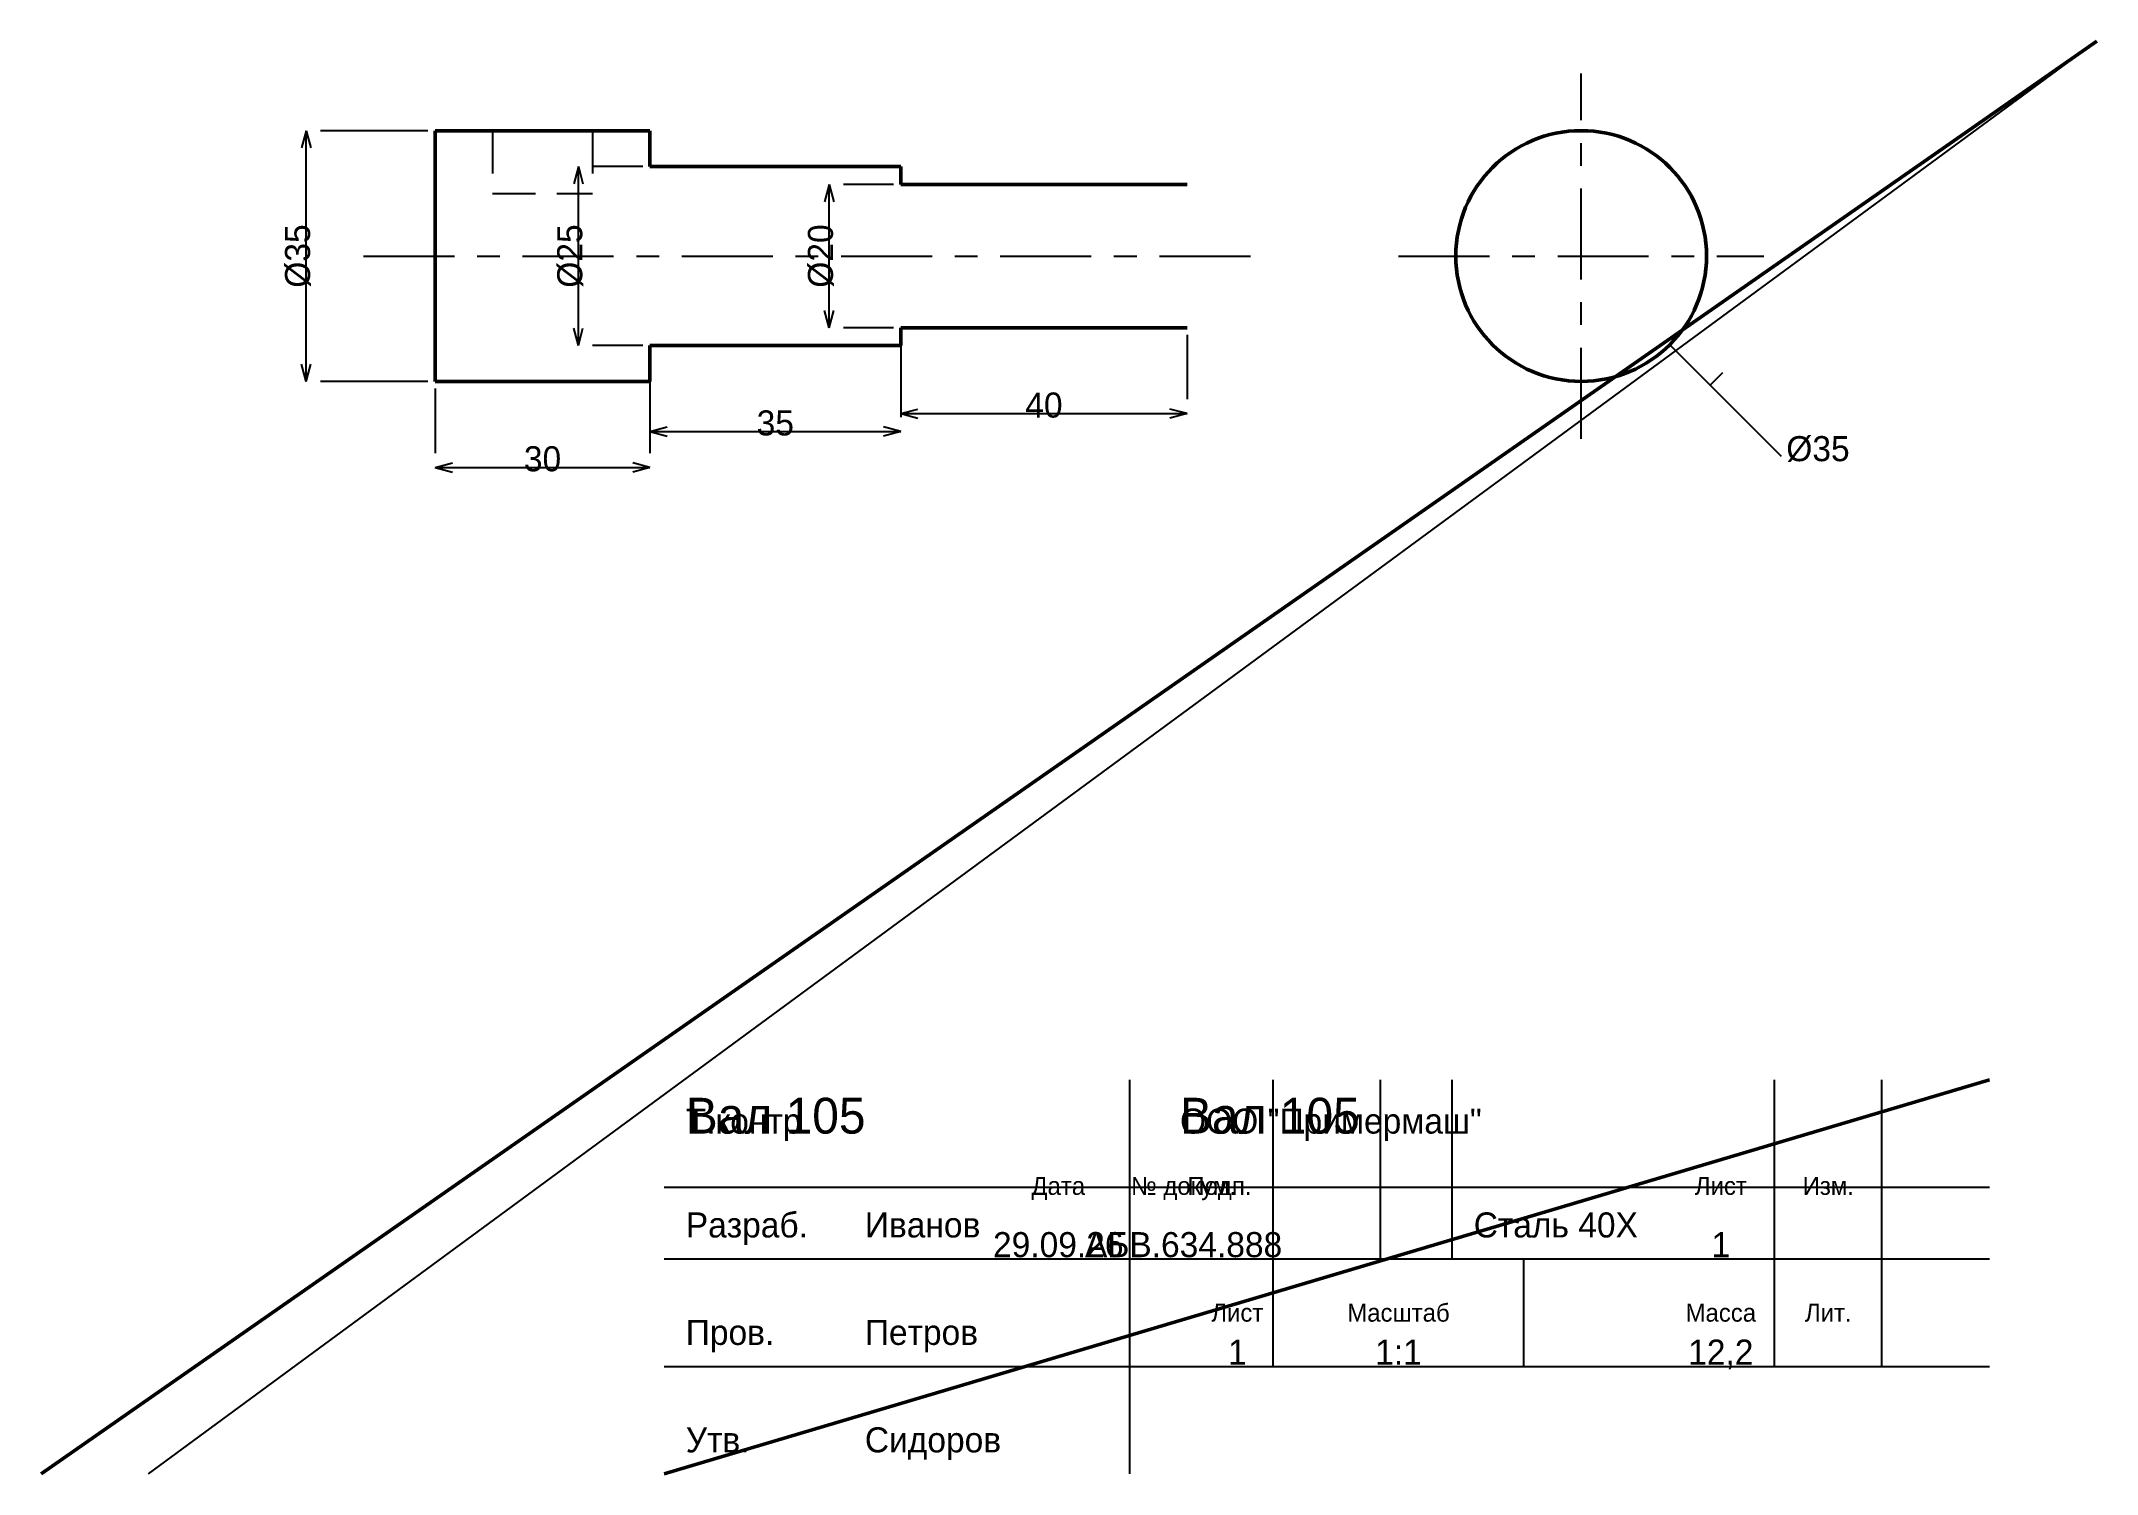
# Model space of a CAD drawing. Header units: millimetres. Extents: x 5 to 292, y 5 to 205.
import ezdxf
from ezdxf.enums import TextEntityAlignment as Align

# ---------------------------------------------------------------- set-up
doc = ezdxf.new("R2010")
doc.units = ezdxf.units.MM
doc.linetypes.add('CENTER', pattern=[22.225, 12.7, -3.175, 3.175, -3.175])
doc.linetypes.add('DASHED', pattern=[9, 6, -3])
for name, color, linetype, lineweight in [('AXIS', 7, 'CENTER', 25), ('DIMS', 7, 'CONTINUOUS', 25), ('MAIN', 7, 'CONTINUOUS', 50), ('TEXT', 7, 'CONTINUOUS', 25), ('THIN', 7, 'CONTINUOUS', 25)]:
    doc.layers.add(name, color=color, linetype=linetype, lineweight=lineweight)

msp = doc.modelspace()

# ---------------------------------------------------------------- linework, layer by layer
at = {"layer": 'AXIS', "linetype": 'CENTER', "lineweight": 25}
for p, q in [((220, 149.5), (220, 200.5)), ((50, 175), (175, 175)), ((194.5, 175), (245.5, 175))]:
    msp.add_line(p, q, dxfattribs=at)
at = {"layer": 'DIMS', "linetype": 'CONTINUOUS', "lineweight": 25}
for p, q in [((42, 192.5), (41.353, 190.085)), ((42, 157.5), (42, 192.5)), ((42, 192.5), (42.647, 190.085)), ((59, 192.5), (44, 192.5)), ((80, 187.5), (79.353, 185.085)), ((80, 162.5), (80, 187.5)), ((80, 187.5), (80.647, 185.085)), ((89, 187.5), (82, 187.5)), ((115, 185), (114.353, 182.585)), ((115, 165), (115, 185)), ((115, 185), (115.647, 182.585)), ((124, 185), (117, 185)), ((115, 165), (114.353, 167.415)), ((115, 165), (115.647, 167.415)), ((80, 162.5), (79.353, 164.915)), ((80, 162.5), (80.647, 164.915)), ((124, 165), (117, 165)), ((125, 164), (125, 155)), ((165, 164), (165, 155)), ((89, 162.5), (82, 162.5)), ((90, 161.5), (90, 152.5)), ((125, 161.5), (125, 152.5)), ((232.374, 162.626), (238.031, 156.969)), ((42, 157.5), (41.353, 159.915)), ((42, 157.5), (42.647, 159.915)), ((238.031, 156.969), (236.263, 158.737)), ((238.031, 156.969), (239.799, 158.737)), ((59, 157.5), (44, 157.5)), ((60, 156.5), (60, 147.5)), ((90, 156.5), (90, 147.5)), ((238.031, 156.969), (247.931, 147.069)), ((125, 153), (127.415, 153.647)), ((125, 153), (165, 153)), ((125, 153), (127.415, 152.353)), ((165, 153), (162.585, 153.647)), ((165, 153), (162.585, 152.353)), ((90, 150.5), (92.415, 151.147)), ((90, 150.5), (125, 150.5)), ((90, 150.5), (92.415, 149.853)), ((125, 150.5), (122.585, 151.147)), ((125, 150.5), (122.585, 149.853)), ((60, 145.5), (62.415, 146.147)), ((60, 145.5), (90, 145.5)), ((60, 145.5), (62.415, 144.853)), ((90, 145.5), (87.585, 146.147)), ((90, 145.5), (87.585, 144.853))]:
    msp.add_line(p, q, dxfattribs=at)
at = {"layer": 'MAIN', "linetype": 'CONTINUOUS', "lineweight": 50}
for p, q in [((5, 5), (292, 205)), ((60, 192.5), (90, 192.5)), ((60, 157.5), (60, 192.5)), ((90, 192.5), (90, 187.5)), ((90, 187.5), (125, 187.5)), ((125, 187.5), (125, 185)), ((125, 185), (165, 185)), ((125, 165), (165, 165)), ((125, 162.5), (125, 165)), ((90, 162.5), (125, 162.5)), ((90, 157.5), (90, 162.5)), ((60, 157.5), (90, 157.5)), ((92, 5), (277, 60))]:
    msp.add_line(p, q, dxfattribs=at)
msp.add_circle((220, 175), 17.5, dxfattribs=at)
at = {"layer": 'THIN', "linetype": 'CONTINUOUS', "lineweight": 25}
for p, q in [((20, 5), (292, 205)), ((157, 5), (157, 60)), ((177, 35), (177, 60)), ((192, 35), (192, 60)), ((202, 35), (202, 60)), ((247, 35), (247, 60)), ((262, 35), (262, 60)), ((92, 45), (277, 45)), ((92, 35), (277, 35)), ((177, 20), (177, 35)), ((212, 20), (212, 35)), ((247, 20), (247, 35)), ((262, 20), (262, 35)), ((92, 20), (277, 20))]:
    msp.add_line(p, q, dxfattribs=at)
at = {"layer": 'THIN', "linetype": 'DASHED', "lineweight": 25}
for p, q in [((68, 192.5), (82, 192.5)), ((68, 192.5), (68, 183.75)), ((82, 192.5), (82, 183.75)), ((68, 183.75), (82, 183.75))]:
    msp.add_line(p, q, dxfattribs=at)

# ---------------------------------------------------------------- texts
at = {"layer": 'DIMS', "linetype": 'CONTINUOUS', "lineweight": 25}
for s, p in [('%%c35', (40.8, 175)), ('%%c25', (78.8, 175)), ('%%c20', (113.8, 175))]:
    msp.add_text(s, height=3.5, rotation=90, dxfattribs=at).set_placement(p, align=Align.MIDDLE_CENTER)
for s, p in [('40', (145, 154.2)), ('35', (107.5, 151.7)), ('30', (75, 146.7))]:
    msp.add_text(s, height=3.5, dxfattribs=at).set_placement(p, align=Align.MIDDLE_CENTER)
msp.add_text('%%c35', height=3.5, dxfattribs=at).set_placement((248.638, 146.362))
at = {"layer": 'TEXT', "linetype": 'CONTINUOUS', "lineweight": 25}
for s, height, p in [('Вал 105', 5, (95, 52.5)), ('Вал 105', 5, (164, 52.5)), ('Т.контр.', 3.5, (95, 52.5)), ('ООО "Примермаш"', 3.5, (164, 52.5)), ('Разраб.', 3.5, (95, 38)), ('Иванов', 3.5, (120, 38)), ('Сталь 40Х', 3.5, (205, 38)), ('Пров.', 3.5, (95, 23)), ('Петров', 3.5, (120, 23)), ('Утв.', 3.5, (95, 8)), ('Сидоров', 3.5, (120, 8))]:
    msp.add_text(s, height=height, dxfattribs=at).set_placement(p)
for s, height, p in [('Дата', 2.5, (147, 45.2)), ('№ докум.', 2.5, (164.5, 45.2)), ('Подп.', 2.5, (169.5, 45.2)), ('Лист', 2.5, (239.5, 45.2)), ('Изм.', 2.5, (254.5, 45.2)), ('29.09.26', 3.5, (147, 37)), ('АБВ.634.888', 3.5, (164.5, 37)), ('1', 3.5, (239.5, 37)), ('Лист', 2.5, (172, 27.5)), ('Масштаб', 2.5, (194.5, 27.5)), ('Масса', 2.5, (239.5, 27.5)), ('Лит.', 2.5, (254.5, 27.5)), ('1', 3.5, (172, 22)), ('1:1', 3.5, (194.5, 22)), ('12,2', 3.5, (239.5, 22))]:
    msp.add_text(s, height=height, dxfattribs=at).set_placement(p, align=Align.MIDDLE_CENTER)

doc.saveas('drawing.dxf')
